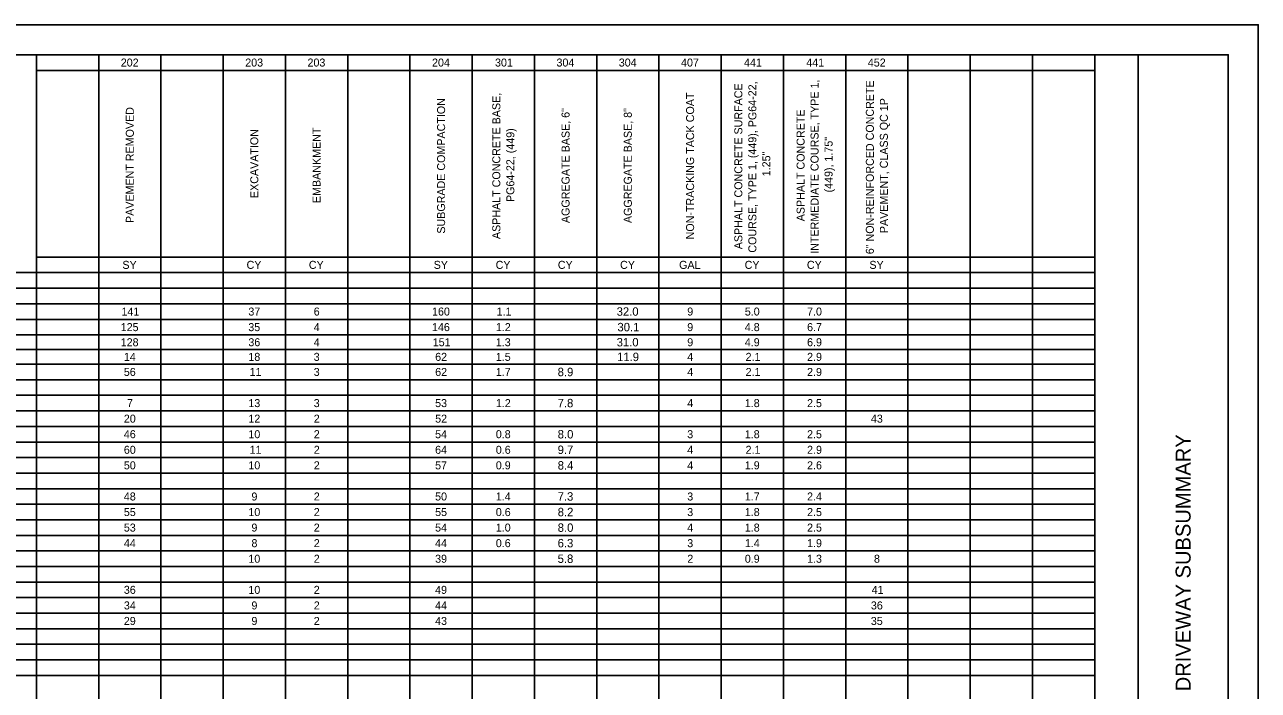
# Model space of a CAD drawing. Extents: x 0 to 34, y 0 to 22.
# Drawn here: x 13.49 to 34, y 10.94 to 22 of the extents above; entities that cross this region are included whole.
import ezdxf

# ---------------------------------------------------------------- set-up
doc = ezdxf.new("R2010")
doc.units = 0
for name, color, linetype in [('Default', 7, 'Continuous'), ('SH_Border', 7, 'Continuous'), ('SH_Cut_Line', 7, 'Continuous'), ('SH_Data', 7, 'Continuous')]:
    doc.layers.add(name, color=color, linetype=linetype)

msp = doc.modelspace()

# ---------------------------------------------------------------- linework, layer by layer
at = {"layer": 'Default'}
for p, q in [((1.5, 21.5), (31.28, 21.5)), ((13.689, 21.5), (13.689, 0.576)), ((14.724, 21.5), (14.724, 0.576)), ((15.759, 21.5), (15.759, 0.576)), ((16.793, 21.5), (16.793, 0.576)), ((17.828, 21.5), (17.828, 0.576)), ((18.863, 21.5), (18.863, 0.576)), ((19.898, 21.5), (19.898, 0.576)), ((20.933, 21.5), (20.933, 0.576)), ((21.967, 21.5), (21.967, 0.576)), ((23.002, 21.5), (23.002, 0.576)), ((24.037, 21.5), (24.037, 0.576)), ((25.072, 21.5), (25.072, 0.576)), ((26.107, 21.5), (26.107, 0.576)), ((27.141, 21.5), (27.141, 0.576)), ((28.176, 21.5), (28.176, 0.576)), ((29.211, 21.5), (29.211, 0.576)), ((30.246, 21.5), (30.246, 0.576)), ((31.28, 21.5), (31.28, 0.576)), ((13.689, 21.241), (31.28, 21.241)), ((13.689, 18.137), (31.28, 18.137)), ((1.5, 17.878), (31.28, 17.878)), ((1.5, 17.62), (31.28, 17.62)), ((1.5, 17.361), (31.28, 17.361)), ((1.5, 17.102), (31.28, 17.102)), ((1.5, 16.843), (31.28, 16.843)), ((1.5, 16.6), (31.28, 16.6)), ((1.5, 16.357), (31.28, 16.357)), ((1.5, 16.098), (31.28, 16.098)), ((1.5, 15.839), (31.28, 15.839)), ((1.5, 15.58), (31.28, 15.58)), ((1.5, 15.322), (31.28, 15.322)), ((1.5, 15.063), (31.28, 15.063)), ((1.5, 14.804), (31.28, 14.804)), ((1.5, 14.546), (31.28, 14.546)), ((1.5, 14.287), (31.28, 14.287)), ((1.5, 14.028), (31.28, 14.028)), ((1.5, 13.77), (31.28, 13.77)), ((1.5, 13.511), (31.28, 13.511)), ((1.5, 13.252), (31.28, 13.252)), ((1.5, 12.993), (31.28, 12.993)), ((1.5, 12.735), (31.28, 12.735)), ((1.5, 12.476), (31.28, 12.476)), ((1.5, 12.217), (31.28, 12.217)), ((1.5, 11.959), (31.28, 11.959)), ((1.5, 11.7), (31.28, 11.7)), ((1.5, 11.441), (31.28, 11.441)), ((1.5, 11.183), (31.28, 11.183))]:
    msp.add_line(p, q, dxfattribs=at)
at = {"layer": 'SH_Border'}
msp.add_line((32, 0.5), (32, 21.5), dxfattribs=at)
msp.add_lwpolyline([(1.5, 21.5), (33.5, 21.5), (33.5, 0.5), (1.5, 0.5)], close=True, dxfattribs=at)
at = {"layer": 'SH_Cut_Line'}
msp.add_lwpolyline([(0, 0), (34, 0), (34, 22), (0, 22)], close=True, dxfattribs=at)

# ---------------------------------------------------------------- texts
at = {"layer": 'Default'}
for s, height, p in [('202', 0.133, (15.091, 21.304)), ('203', 0.133, (17.16, 21.304)), ('203', 0.133, (18.195, 21.304)), ('204', 0.133, (20.265, 21.304)), ('301', 0.133, (21.312, 21.304)), ('304', 0.133, (22.334, 21.304)), ('304', 0.133, (23.369, 21.304)), ('407', 0.133, (24.404, 21.304)), ('441', 0.133, (25.451, 21.304)), ('441', 0.133, (26.486, 21.304)), ('452', 0.133, (27.509, 21.304)), ('SY', 0.133, (15.118, 17.941)), ('CY', 0.133, (17.182, 17.941)), ('CY', 0.133, (18.217, 17.941)), ('SY', 0.133, (20.292, 17.941)), ('CY', 0.133, (21.322, 17.941)), ('CY', 0.133, (22.356, 17.941)), ('CY', 0.133, (23.391, 17.941)), ('GAL', 0.133, (24.372, 17.941)), ('CY', 0.133, (25.461, 17.941)), ('CY', 0.133, (26.496, 17.941)), ('SY', 0.133, (27.535, 17.941)), ('141', 0.133, (15.103, 17.165)), ('37', 0.133, (17.212, 17.165)), ('6', 0.133, (18.298, 17.165)), ('160', 0.133, (20.265, 17.165)), ('1.1', 0.133, (21.338, 17.165)), ('32.0', 0.14, (23.334, 17.162)), ('9', 0.133, (24.507, 17.165)), ('5.0', 0.133, (25.464, 17.165)), ('7.0', 0.133, (26.499, 17.165)), ('125', 0.133, (15.09, 16.906)), ('35', 0.133, (17.211, 16.906)), ('4', 0.133, (18.299, 16.906)), ('146', 0.133, (20.264, 16.906)), ('1.2', 0.133, (21.326, 16.906)), ('30.1', 0.14, (23.347, 16.903)), ('9', 0.133, (24.507, 16.906)), ('4.8', 0.133, (25.464, 16.906)), ('6.7', 0.133, (26.499, 16.906)), ('128', 0.133, (15.09, 16.655)), ('36', 0.133, (17.212, 16.655)), ('4', 0.133, (18.299, 16.655)), ('151', 0.133, (20.277, 16.655)), ('1.3', 0.133, (21.325, 16.655)), ('31.0', 0.14, (23.334, 16.652)), ('9', 0.133, (24.507, 16.655)), ('4.9', 0.133, (25.464, 16.655)), ('6.9', 0.133, (26.499, 16.655)), ('14', 0.133, (15.143, 16.412)), ('18', 0.133, (17.212, 16.412)), ('3', 0.133, (18.298, 16.412)), ('62', 0.133, (20.317, 16.412)), ('1.5', 0.133, (21.325, 16.412)), ('11.9', 0.14, (23.341, 16.408)), ('4', 0.133, (24.507, 16.412)), ('2.1', 0.133, (25.477, 16.412)), ('2.9', 0.133, (26.499, 16.412)), ('56', 0.133, (15.142, 16.161)), ('11', 0.133, (17.232, 16.161)), ('3', 0.133, (18.298, 16.161)), ('62', 0.133, (20.317, 16.161)), ('1.7', 0.133, (21.325, 16.161)), ('8.9', 0.14, (22.353, 16.157)), ('4', 0.133, (24.507, 16.161)), ('2.1', 0.133, (25.477, 16.161)), ('2.9', 0.133, (26.499, 16.161)), ('7', 0.133, (15.194, 15.643)), ('13', 0.133, (17.212, 15.643)), ('3', 0.133, (18.298, 15.643)), ('53', 0.133, (20.316, 15.643)), ('1.2', 0.133, (21.326, 15.643)), ('7.8', 0.14, (22.353, 15.64)), ('4', 0.133, (24.507, 15.643)), ('1.8', 0.133, (25.464, 15.643)), ('2.5', 0.133, (26.499, 15.643)), ('20', 0.133, (15.142, 15.385)), ('12', 0.133, (17.212, 15.385)), ('2', 0.133, (18.299, 15.385)), ('52', 0.133, (20.317, 15.385)), ('43', 0.133, (27.56, 15.385)), ('46', 0.133, (15.142, 15.126)), ('10', 0.133, (17.212, 15.126)), ('2', 0.133, (18.299, 15.126)), ('54', 0.133, (20.316, 15.126)), ('0.8', 0.133, (21.325, 15.126)), ('8.0', 0.14, (22.354, 15.122)), ('3', 0.133, (24.507, 15.126)), ('1.8', 0.133, (25.464, 15.126)), ('2.5', 0.133, (26.499, 15.126)), ('60', 0.133, (15.142, 14.867)), ('11', 0.133, (17.232, 14.867)), ('2', 0.133, (18.299, 14.867)), ('64', 0.133, (20.316, 14.867)), ('0.6', 0.133, (21.325, 14.867)), ('9.7', 0.14, (22.353, 14.864)), ('4', 0.133, (24.507, 14.867)), ('2.1', 0.133, (25.477, 14.867)), ('2.9', 0.133, (26.499, 14.867)), ('50', 0.133, (15.142, 14.609)), ('10', 0.133, (17.212, 14.609)), ('2', 0.133, (18.299, 14.609)), ('57', 0.133, (20.316, 14.609)), ('0.9', 0.133, (21.325, 14.609)), ('8.4', 0.14, (22.354, 14.605)), ('4', 0.133, (24.507, 14.609)), ('1.9', 0.133, (25.464, 14.609)), ('2.6', 0.133, (26.499, 14.609)), ('48', 0.133, (15.142, 14.091)), ('9', 0.133, (17.263, 14.091)), ('2', 0.133, (18.299, 14.091)), ('50', 0.133, (20.316, 14.091)), ('1.4', 0.133, (21.325, 14.091)), ('7.3', 0.14, (22.353, 14.088)), ('3', 0.133, (24.507, 14.091)), ('1.7', 0.133, (25.464, 14.091)), ('2.4', 0.133, (26.499, 14.091)), ('55', 0.133, (15.142, 13.832)), ('10', 0.133, (17.212, 13.832)), ('2', 0.133, (18.299, 13.832)), ('55', 0.133, (20.316, 13.832)), ('0.6', 0.133, (21.325, 13.832)), ('8.2', 0.14, (22.354, 13.829)), ('3', 0.133, (24.507, 13.832)), ('1.8', 0.133, (25.464, 13.832)), ('2.5', 0.133, (26.499, 13.832)), ('53', 0.133, (15.142, 13.574)), ('9', 0.133, (17.263, 13.574)), ('2', 0.133, (18.299, 13.574)), ('54', 0.133, (20.316, 13.574)), ('1.0', 0.133, (21.325, 13.574)), ('8.0', 0.14, (22.354, 13.57)), ('4', 0.133, (24.507, 13.574)), ('1.8', 0.133, (25.464, 13.574)), ('2.5', 0.133, (26.499, 13.574)), ('44', 0.133, (15.143, 13.315)), ('8', 0.133, (17.263, 13.315)), ('2', 0.133, (18.299, 13.315)), ('44', 0.133, (20.316, 13.315)), ('0.6', 0.133, (21.325, 13.315)), ('6.3', 0.14, (22.353, 13.312)), ('3', 0.133, (24.507, 13.315)), ('1.4', 0.133, (25.465, 13.315)), ('1.9', 0.133, (26.499, 13.315)), ('10', 0.133, (17.212, 13.056)), ('2', 0.133, (18.299, 13.056)), ('39', 0.133, (20.316, 13.056)), ('5.8', 0.14, (22.353, 13.053)), ('2', 0.133, (24.508, 13.056)), ('0.9', 0.133, (25.464, 13.056)), ('1.3', 0.133, (26.499, 13.056)), ('8', 0.133, (27.611, 13.056)), ('36', 0.133, (15.142, 12.539)), ('10', 0.133, (17.212, 12.539)), ('2', 0.133, (18.299, 12.539)), ('49', 0.133, (20.316, 12.539)), ('41', 0.133, (27.572, 12.539)), ('34', 0.133, (15.143, 12.28)), ('9', 0.133, (17.263, 12.28)), ('2', 0.133, (18.299, 12.28)), ('44', 0.133, (20.316, 12.28)), ('36', 0.133, (27.56, 12.28)), ('29', 0.133, (15.142, 12.022)), ('9', 0.133, (17.263, 12.022)), ('2', 0.133, (18.299, 12.022)), ('43', 0.133, (20.316, 12.022)), ('35', 0.133, (27.559, 12.022))]:
    msp.add_text(s, height=height, dxfattribs=at).set_placement(p)
for s, p in [('ASPHALT CONCRETE SURFACE ', (25.423, 18.267)), ('COURSE, TYPE 1, (449), PG64-22, ', (25.656, 18.21)), ('INTERMEDIATE COURSE, TYPE 1, ', (26.69, 18.192)), ('6" NON-REINFORCED CONCRETE ', (27.609, 18.185)), ('SUBGRADE COMPACTION', (20.482, 18.526)), ('ASPHALT CONCRETE BASE, ', (21.4, 18.436)), ('NON-TRACKING TACK COAT', (24.621, 18.431)), ('PAVEMENT, CLASS QC 1P', (27.842, 18.535)), ('PAVEMENT REMOVED', (15.308, 18.703)), ('AGGREGATE BASE, 6"', (22.551, 18.702)), ('AGGREGATE BASE, 8"', (23.586, 18.702)), ('ASPHALT CONCRETE ', (26.458, 18.732)), ('EXCAVATION', (17.377, 19.118)), ('EMBANKMENT', (18.412, 19.035)), ('PG64-22, (449)', (21.633, 19.052)), ('(449), 1.75"', (26.923, 19.211)), ('1.25"', (25.888, 19.48))]:
    msp.add_text(s, height=0.133, rotation=90, dxfattribs=at).set_placement(p)
at = {"layer": 'SH_Data'}
msp.add_text('DRIVEWAY SUBSUMMARY', height=0.25, rotation=90, dxfattribs=at).set_placement((32.875, 10.919))

doc.saveas('drawing.dxf')
